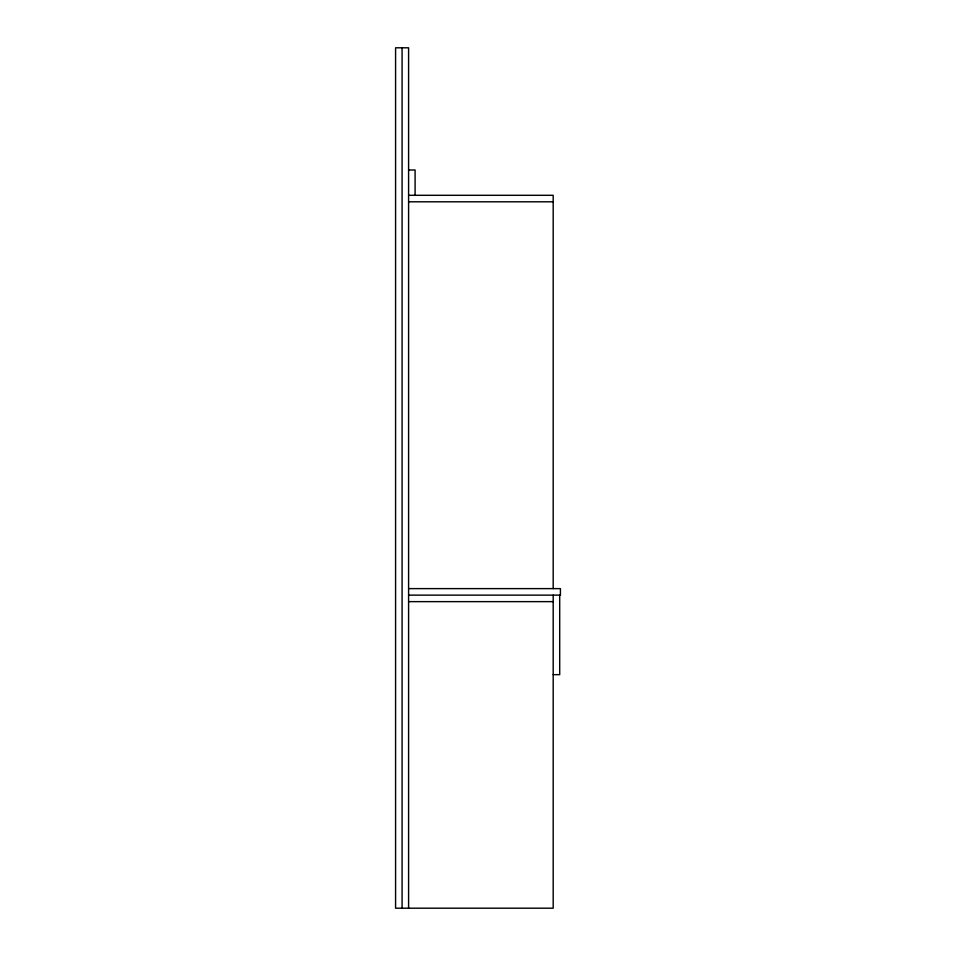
<?xml version="1.0" encoding="UTF-8"?>
<svg xmlns="http://www.w3.org/2000/svg" width="956" height="956" viewBox="0 0 956 956"><rect width="100%" height="100%" fill="white"/><g stroke="black" fill="none" stroke-linecap="round" stroke-linejoin="round"><path stroke-width="1.43" d="M408.594 169.989L415.095 169.989L415.095 195.299M408.594 195.299L553.189 195.299L553.189 588.621M408.594 201.8L553.189 201.8M408.594 588.621L560.419 588.621L560.419 595.134L408.594 595.134M408.594 601.635L553.189 601.635M553.189 674.661L559.702 674.661L559.702 595.134M553.189 595.134L553.189 908.2L395.581 908.2L395.581 47.8L408.594 47.8L408.594 908.2M402.082 47.8L402.082 908.2"/></g></svg>
